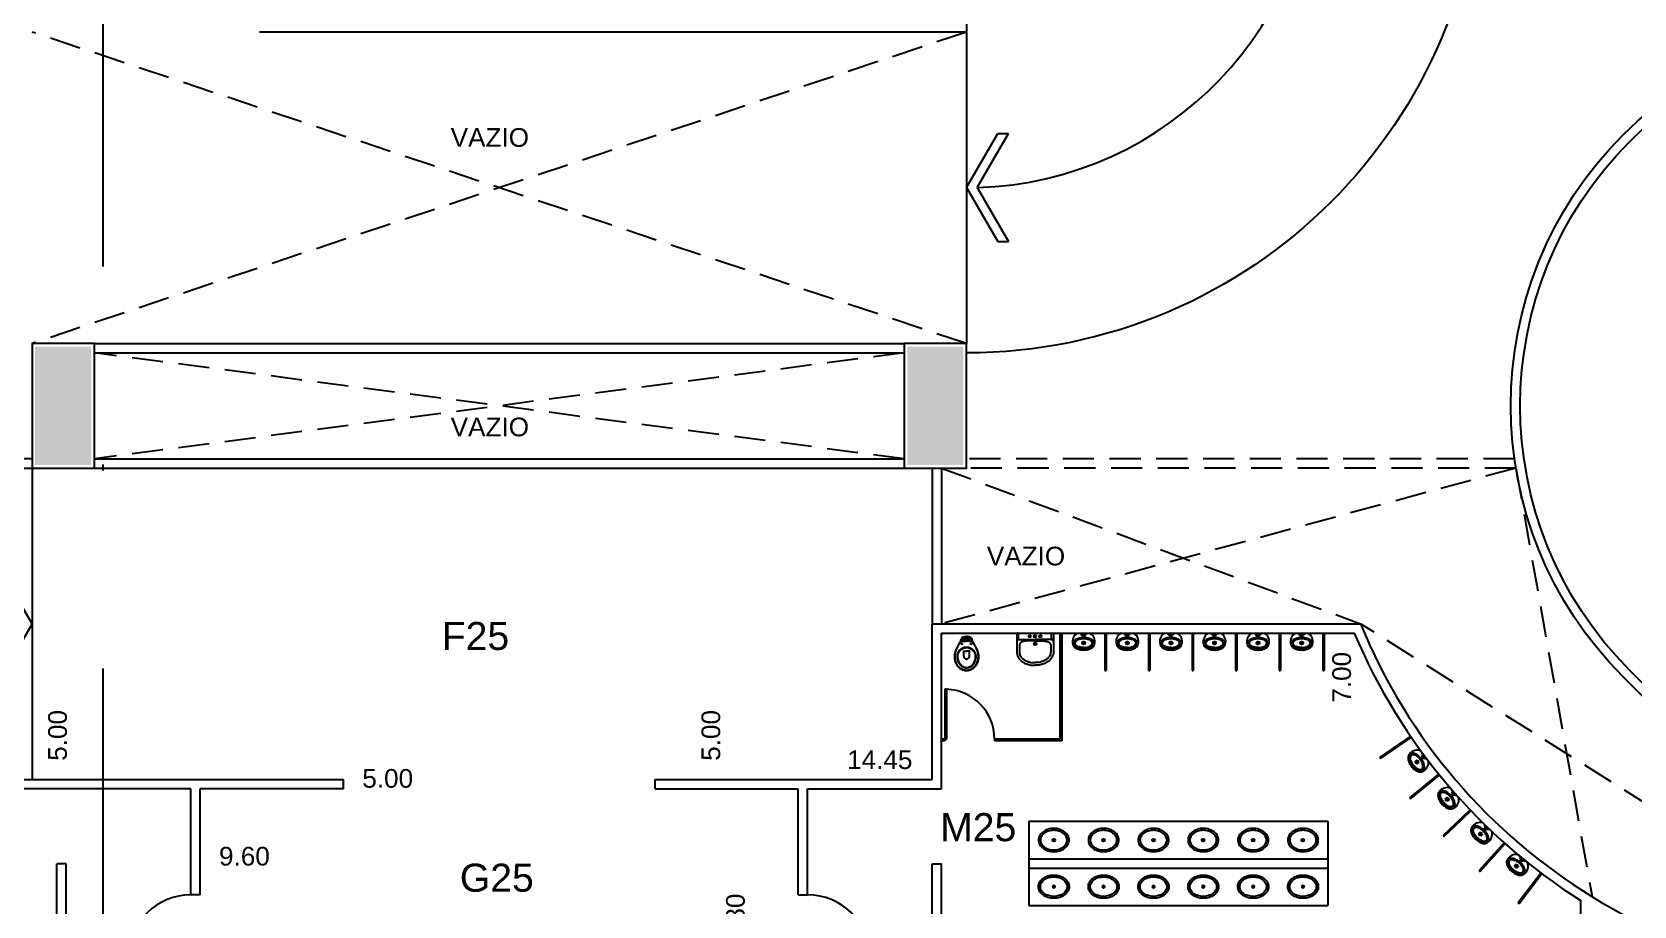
# Model space of a CAD drawing. Extents: x 964 to 1225, y -27 to 210.
# Drawn here: x 1082.53 to 1108.24, y 180.6 to 194.62 of the extents above; entities that cross this region are included whole.
import ezdxf

# ---------------------------------------------------------------- set-up
doc = ezdxf.new("R2010")
doc.units = 0
doc.header["$LTSCALE"] = 2
doc.header["$PDMODE"] = 3
doc.linetypes.add('DASHDOT2', pattern=[12.7, 6.35, -3.175, 0, -3.175])
doc.linetypes.add('HIDDEN', pattern=[0.375, 0.25, -0.125])
doc.layers.get('0').update_dxf_attribs({"linetype": 'CONTINUOUS'})
doc.layers.get('DEFPOINTS').update_dxf_attribs({"linetype": 'CONTINUOUS'})
for name, color, linetype in [('DIVISÓRIAS-ARY', 2, 'CONTINUOUS'), ('ESQUADRIA-ARY', 2, 'CONTINUOUS'), ('HACHURAS-ARY', 9, 'CONTINUOUS'), ('INDIC-CORTE-TBS', 4, 'DASHDOT2'), ('L_DECA', 7, 'CONTINUOUS'), ('MOBILIÁRIO-ARY', 7, 'CONTINUOUS'), ('PAREDE-ALTA-ARY', 1, 'CONTINUOUS'), ('PAREDE-BAIXA-ARY', 2, 'CONTINUOUS'), ('PEÇAS-SANIT-ARY', 7, 'CONTINUOUS'), ('PILARES-PRINC-ARY', 5, 'CONTINUOUS'), ('RAMPA-ARY', 2, 'CONTINUOUS'), ('RAMPA-INT-ARY', 7, 'CONTINUOUS'), ('RAMPA-PROJ-ARY', 7, 'HIDDEN'), ('TEXTO-PB-COR-ARY', 12, 'CONTINUOUS'), ('TEXTO-PB-COTAS-ARY', 12, 'CONTINUOUS')]:
    doc.layers.add(name, color=color, linetype=linetype)
doc.styles.add('ARIAL', font='arial.ttf', dxfattribs={"height": 0.5})
doc.styles.add('SEM_ESCALA', font='arial.ttf')
doc.dimstyles.new('DIMTIC100-ARY', dxfattribs={"dimtxt": 0.3, "dimasz": 0.12, "dimexe": 0.1, "dimexo": 0.15, "dimgap": 0.1, "dimtad": 1, "dimjust": 1, "dimtoh": 1, "dimrnd": 0.01, "dimzin": 0, "dimdsep": 46, "dimtxsty": 'SEM_ESCALA', "dimblk1": 'NONE', "dimblk2": 'NONE', "dimsah": 1, "dimcen": -0.1, "dimdle": 0.06, "dimse1": 1, "dimse2": 1, "dimsd1": 1, "dimsd2": 1, "dimclrd": 1, "dimclre": 1, "dimclrt": 2, "dimadec": 0, "dimazin": 0, "dimtfac": 1, "dimtix": 1, "dimtmove": 2, "dimatfit": 3, "dimldrblk": 'NONE', "dimfxl": 1, "dimtolj": 1, "dimtzin": 0, "dimarcsym": 0})

# ---------------------------------------------------------------- blocks, each defined once
blk = doc.blocks.new('CUB01')
at = {"layer": 'L_DECA'}
blk.add_lwpolyline([(-24.5, -18.7, 0.124977), (-22.8, -25.6, 0.105809), (-17.3, -31.9, 0.086634), (-9.6, -35.9, 0.076682), (0, -37.4, 0.076682), (9.6, -35.9, 0.086634), (17.3, -31.9, 0.105809), (22.8, -25.6, 0.124977), (24.5, -18.7, 0.124977), (22.8, -11.8, 0.105809), (17.3, -5.5, 0.086634), (9.6, -1.5, 0.076682), (0, 0, 0.076682), (-9.6, -1.5, 0.086634), (-17.3, -5.5, 0.105809), (-22.8, -11.8, 0.124977)], format="xyb", close=True, dxfattribs=at)
at = {"layer": 'L_DECA', "color": 1}
blk.add_lwpolyline([(0.1, -2.9, 0.074123), (-8.3, -4.1, 0.084852), (-15, -7.5, 0.106323), (-19.8, -12.9, 0.128843), (-21.3, -18.6, 0.128843), (-19.8, -24.4, 0.106323), (-15, -29.8, 0.084852), (-8.3, -33.1, 0.074123), (0.1, -34.4, 0.074123), (8.6, -33.1, 0.084852), (15.3, -29.8, 0.106323), (20, -24.4, 0.128843), (21.5, -18.6, 0.128843), (20, -12.9, 0.106323), (15.3, -7.5, 0.084852), (8.6, -4.1, 0.074123)], format="xyb", close=True, dxfattribs=at)
for radius in [2.25, 1.06]:
    blk.add_circle((0.1, -18.7), radius, dxfattribs=at)
blk = doc.blocks.new('RAV10')
at = {"layer": 'L_DECA'}
blk.add_lwpolyline([(4.6, -12.9), (8.2, -12.9), (8.2, -12.9), (8.7, -13), (9.2, -13.2), (9.6, -13.5), (9.9, -14), (10.1, -14.3), (10.1, -14.3), (10.1, -14.3), (10.1, -14.3), (10.1, -14.3), (10.1, -14.3), (12.2, -18), (12.2, -18), (12.5, -18.6), (12.8, -19.1), (13.1, -19.6), (13.3, -20.1), (13.3, -20.1), (13.6, -20.6), (13.9, -21.1), (14.2, -21.5), (14.5, -22.1), (14.7, -22.6), (15, -23.1), (15.3, -23.6), (15.5, -24.1), (15.5, -24.1), (15.9, -24.8), (16.3, -25.6), (16.6, -26.3), (16.9, -27), (17.2, -27.8), (17.5, -28.6), (17.8, -29.4), (18, -30.2), (18, -30.2), (18.3, -31.4), (18.6, -32.6), (18.8, -33.9), (19, -35.2), (19.1, -36.4), (19.1, -37.7), (19.1, -39), (19, -40.3), (19, -40.3), (18.8, -41.6), (18.6, -42.9), (18.2, -44.2), (17.9, -45.5), (17.4, -46.8), (16.9, -48), (16.4, -49.3), (15.8, -50.4), (15.8, -50.4), (15.2, -51.4), (14.6, -52.3), (13.9, -53.1), (13.3, -53.9), (12.5, -54.8), (11.7, -55.5), (10.9, -56.3), (10.1, -57), (10.1, -57), (9, -57.8), (7.9, -58.5), (6.6, -59.1), (5.4, -59.6), (4.1, -60), (2.8, -60.3), (1.4, -60.4), (0, -60.5), (0, -60.5), (-1.4, -60.4), (-2.7, -60.3), (-4, -60), (-5.3, -59.6), (-6.6, -59.1), (-7.8, -58.5), (-9, -57.8), (-10.1, -57), (-10.1, -57), (-10.9, -56.3), (-11.7, -55.5), (-12.5, -54.8), (-13.2, -53.9), (-13.9, -53.1), (-14.5, -52.3), (-15.1, -51.4), (-15.7, -50.4), (-15.7, -50.4), (-16.3, -49.3), (-16.9, -48), (-17.4, -46.8), (-17.8, -45.5), (-18.2, -44.2), (-18.5, -42.9), (-18.7, -41.6), (-19, -40.3), (-19, -40.3), (-19, -39), (-19, -37.7), (-19, -36.4), (-18.9, -35.2), (-18.7, -33.9), (-18.5, -32.6), (-18.2, -31.4), (-17.9, -30.2), (-17.9, -30.2), (-17.7, -29.4), (-17.4, -28.6), (-17.1, -27.8), (-16.9, -27), (-16.6, -26.3), (-16.2, -25.6), (-15.8, -24.8), (-15.5, -24.1), (-15.5, -24.1), (-15.2, -23.6), (-15, -23.1), (-14.7, -22.6), (-14.4, -22.1), (-14.2, -21.5), (-13.9, -21.1), (-13.6, -20.6), (-13.3, -20.1), (-13.3, -20.1), (-13.1, -19.6), (-12.8, -19.1), (-12.4, -18.6), (-12.1, -18), (-10.1, -14.3), (-10.1, -14.3), (-10.1, -14.3), (-10.1, -14.3), (-10.1, -14.3), (-10.1, -14.3), (-9.8, -14), (-9.8, -14), (-9.6, -13.5), (-9.1, -13.2), (-8.6, -13), (-8.1, -12.9), (-4.5, -12.9)], dxfattribs=at)
at = {"layer": 'L_DECA', "color": 1}
for points in [[(12.2, -18), (13.3, -20.1), (13.3, -20.1), (13.6, -20.6), (13.8, -21.1), (14.1, -21.5), (14.3, -22.1), (14.5, -22.6), (14.7, -23.1), (15, -23.6), (15.2, -24.1), (15.2, -24.1), (15.5, -24.8), (15.9, -25.6), (16.2, -26.3), (16.6, -27.1), (16.9, -27.8), (17.1, -28.5), (17.4, -29.4), (17.6, -30.2), (17.6, -30.2), (17.9, -31.4), (18.1, -32.6), (18.3, -33.9), (18.5, -35.2), (18.5, -36.4), (18.5, -37.7), (18.5, -39), (18.4, -40.3), (18.4, -40.3), (18.2, -41.6), (17.9, -42.9), (17.6, -44.2), (17.2, -45.5), (16.7, -46.8), (16.2, -48), (15.6, -49.3), (15, -50.4), (15, -50.4), (14.4, -51.2), (13.9, -52), (13.3, -52.8), (12.8, -53.5), (12.2, -54.2), (11.5, -54.9), (10.9, -55.5), (10.1, -56.2), (10.1, -56.2), (9, -57.1), (7.9, -57.8), (6.6, -58.4), (5.4, -58.9), (4.1, -59.3), (2.8, -59.6), (1.4, -59.8), (0, -59.8), (0, -59.8), (-1.4, -59.8), (-2.7, -59.6), (-4.1, -59.3), (-5.3, -58.9), (-6.6, -58.4), (-7.8, -57.8), (-9, -57.1), (-10.1, -56.2), (-10.1, -56.2), (-10.8, -55.5), (-11.5, -54.9), (-12.1, -54.2), (-12.7, -53.5), (-13.3, -52.8), (-13.9, -52), (-14.4, -51.2), (-14.9, -50.4), (-14.9, -50.4), (-15.5, -49.3), (-16.1, -48), (-16.6, -46.8), (-17.1, -45.5), (-17.5, -44.2), (-17.9, -42.9), (-18.1, -41.6), (-18.3, -40.3), (-18.3, -40.3), (-18.4, -39.1), (-18.5, -37.7), (-18.5, -36.4), (-18.4, -35.2), (-18.2, -33.9), (-18, -32.6), (-17.8, -31.4), (-17.5, -30.2), (-17.5, -30.2), (-17.3, -29.4), (-17, -28.6), (-16.8, -27.8), (-16.5, -27.1), (-16.2, -26.3), (-15.8, -25.6), (-15.5, -24.8), (-15.2, -24.1), (-15.2, -24.1), (-15, -23.6), (-14.7, -23.1), (-14.5, -22.6), (-14.2, -22.1), (-14, -21.5), (-13.7, -21.1), (-13.5, -20.6), (-13.2, -20.1), (-12.1, -18)], [(-12.9, -30.2), (-12.9, -30.2), (-12.4, -29.3), (-11.9, -28.4), (-11.2, -27.7), (-10.6, -26.9), (-9.9, -26.2), (-9.2, -25.6), (-8.4, -25), (-7.5, -24.4), (-6.7, -23.9), (-5.8, -23.5), (-4.9, -23.1), (-3.9, -22.8), (-3, -22.6), (-2, -22.4), (-1, -22.3), (0, -22.2), (0, -22.2), (1, -22.3), (2, -22.4), (3, -22.6), (4, -22.8), (5, -23.1), (5.8, -23.5), (6.8, -23.9), (7.6, -24.4), (8.5, -25), (9.3, -25.6), (10, -26.2), (10.6, -26.9), (11.3, -27.7), (12, -28.4), (12.5, -29.3), (13, -30.2), (13, -30.2), (13.6, -31.3), (14, -32.6), (14.3, -33.8), (14.6, -35.1), (14.7, -36.4), (14.7, -37.7), (14.7, -39), (14.4, -40.3), (14.4, -40.3), (14.2, -41.6), (13.8, -42.9), (13.4, -44.2), (12.9, -45.5), (12.4, -46.8), (11.7, -48), (11.1, -49.3), (10.4, -50.4), (10.4, -50.4), (9.4, -51.7), (8.4, -52.8), (7.2, -53.8), (5.9, -54.6), (4.5, -55.2), (3.1, -55.8), (1.5, -56.1), (0, -56.2), (0, -56.2), (-1.5, -56.1), (-3.1, -55.8), (-4.4, -55.2), (-5.8, -54.6), (-7.1, -53.8), (-8.3, -52.8), (-9.3, -51.7), (-10.3, -50.4), (-10.3, -50.4), (-11, -49.3), (-11.7, -48), (-12.3, -46.8), (-12.8, -45.5), (-13.3, -44.2), (-13.7, -42.9), (-14.1, -41.6), (-14.4, -40.3), (-14.4, -40.3), (-14.6, -39), (-14.7, -37.7), (-14.6, -36.4), (-14.5, -35.1), (-14.2, -33.8), (-13.9, -32.6), (-13.5, -31.3), (-12.9, -30.2)], [(-12, -30.2), (-12, -30.2), (-11.5, -29.4), (-11, -28.6), (-10.4, -27.9), (-9.8, -27.2), (-9.1, -26.7), (-8.5, -26.1), (-7.7, -25.5), (-6.9, -25), (-6.1, -24.6), (-5.3, -24.2), (-4.5, -23.9), (-3.6, -23.6), (-2.8, -23.4), (-1.8, -23.2), (-0.9, -23.2), (0, -23.1), (0, -23.1), (0.9, -23.2), (1.9, -23.2), (2.8, -23.4), (3.6, -23.6), (4.5, -23.9), (5.4, -24.2), (6.2, -24.6), (7, -25), (7.7, -25.5), (8.5, -26.1), (9.2, -26.7), (9.8, -27.2), (10.4, -27.9), (11, -28.6), (11.5, -29.4), (12, -30.2), (12, -30.2), (12.7, -31.3), (13.2, -32.6), (13.6, -33.8), (13.9, -35), (14.1, -36.4), (14.1, -37.7), (14.1, -39), (13.9, -40.3), (13.9, -40.3), (13.6, -41.7), (13.2, -43), (12.8, -44.3), (12.3, -45.5), (11.7, -46.9), (11.1, -48.1), (10.4, -49.3), (9.6, -50.4), (9.6, -50.4), (8.8, -51.6), (7.8, -52.6), (6.7, -53.5), (5.5, -54.2), (4.2, -54.8), (2.8, -55.3), (1.5, -55.5), (0, -55.7), (0, -55.7), (-1.5, -55.5), (-2.8, -55.3), (-4.2, -54.8), (-5.4, -54.2), (-6.6, -53.5), (-7.7, -52.6), (-8.7, -51.6), (-9.6, -50.4), (-9.6, -50.4), (-10.3, -49.3), (-11, -48.1), (-11.7, -46.9), (-12.2, -45.5), (-12.7, -44.3), (-13.1, -43), (-13.5, -41.7), (-13.8, -40.3), (-13.8, -40.3), (-14, -39), (-14.1, -37.7), (-14, -36.4), (-13.9, -35), (-13.6, -33.8), (-13.2, -32.6), (-12.7, -31.3), (-12, -30.2)], [(-7.7, -9.4), (-8.1, -10.1), (-8.5, -10.8), (-8.6, -11.4), (-8.8, -12.2), (-8.8, -13.1)], [(-5.1, -12.9), (-5.1, -9.7), (-5.1, -7.8), (-5.1, -7.8), (-5.2, -7.6), (-5.3, -7.5), (-5.5, -7.4), (-5.9, -7.6), (-5.9, -7.6), (-6.4, -8), (-7.1, -8.6), (-7.7, -9.4)], [(5.1, -9.3), (5, -8.9), (4.6, -8.3), (3.9, -7.8), (3.1, -7.7), (0, -7.7), (-3.1, -7.7), (-3.1, -7.7), (-3.9, -7.8), (-4.5, -8.3), (-5, -8.9), (-5.1, -9.7)], [(4.6, -12.9), (4.6, -12.9), (4.2, -12.9), (3.9, -12.6), (3.6, -12.4), (3.6, -12), (3.6, -10.7), (3.6, -10.7), (3.6, -10.5), (3.6, -10.4), (3.7, -10.2), (3.9, -10.1), (3.9, -10.1), (3.9, -9.9), (3.9, -9.7), (3.8, -9.5), (3.6, -9.4), (0, -9.4), (-3.5, -9.4), (-3.5, -9.4), (-3.7, -9.5), (-3.9, -9.7), (-3.9, -9.9), (-3.8, -10.1), (-3.8, -10.1), (-3.6, -10.2), (-3.6, -10.4), (-3.5, -10.5), (-3.5, -10.7), (-3.5, -12), (-3.5, -12), (-3.6, -12.4), (-3.8, -12.6), (-4.1, -12.9), (-4.5, -12.9)], [(3.7, -10.3), (0, -10.3), (-3.6, -10.3)], [(5.1, -12.9), (5.1, -9.7), (5.1, -7.8), (5.1, -7.8), (5.2, -7.6), (5.3, -7.5), (5.5, -7.4), (5.9, -7.6), (5.9, -7.6), (6.4, -8), (7.1, -8.6), (7.7, -9.4)], [(7.7, -9.4), (8.1, -10.1), (8.5, -10.8), (8.6, -11.4), (8.8, -12.2), (8.8, -13.1)], [(-4.5, -37), (-4.5, -29), (0, -29)], [(4.6, -37), (4.6, -29), (0, -29)]]:
    blk.add_lwpolyline(points, dxfattribs=at)
at = {"layer": 'L_DECA', "color": 7}
for points in [[(10.1, -14.3), (10.1, -14.3), (10.1, -14.3), (10.1, -14.3), (10.1, -14.3), (10.1, -14.3), (9.6, -11.3), (9.6, -11.3), (9.3, -10.2), (8.9, -9.3), (8.3, -8.5), (7.7, -7.7), (6.9, -7), (6.1, -6.5), (5.1, -6.2), (4.1, -5.9), (4.1, -5.9), (3.6, -5.8), (3.1, -5.7), (2.6, -5.6), (2, -5.6), (1.5, -5.6), (1, -5.5), (0.5, -5.5), (0, -5.5), (0, -5.5), (-0.5, -5.5), (-1, -5.5), (-1.5, -5.6), (-2, -5.6), (-2.5, -5.6), (-3, -5.7), (-3.5, -5.8), (-4, -5.9), (-4, -5.9), (-5, -6.2), (-6, -6.5), (-6.9, -7), (-7.6, -7.7), (-8.2, -8.5), (-8.8, -9.3), (-9.3, -10.2), (-9.6, -11.3), (-10, -14.3), (-10, -14.3), (-10, -14.3), (-10, -14.3), (-10, -14.3), (-10.1, -14.3)], [(-4.5, -12.9), (0, -12.9)], [(4.6, -12.9), (0, -12.9)]]:
    blk.add_lwpolyline(points, dxfattribs=at)
at = {"layer": 'L_DECA', "color": 1}
for centre in [(-7.6, -17), (7.6, -17)]:
    blk.add_circle(centre, 0.672, dxfattribs=at)
blk.add_arc((0, -37), 4.56, 180, 0, dxfattribs=at)
blk = doc.blocks.new('DUO04')
at = {"layer": 'L_DECA'}
blk.add_line((-27.8, 0), (27.8, 0), dxfattribs=at)
at = {"layer": 'L_DECA', "color": 1}
for p, q in [((-26.5, -9.9), (-26.5, 0)), ((26.5, -9.9), (26.5, 0)), ((-26.5, -9.9), (0, -9.9)), ((26.5, -9.9), (0, -9.9))]:
    blk.add_line(p, q, dxfattribs=at)
at = {"layer": 'L_DECA', "color": 7}
for points in [[(-27.8, 0), (-27.8, 0), (-28.5, -0.1), (-29.1, -0.3), (-29.4, -0.8), (-29.5, -1.4), (-29.5, -23.9)], [(27.8, 0), (27.8, 0), (28.5, -0.1), (29.1, -0.3), (29.4, -0.8), (29.5, -1.4), (29.5, -23.9)], [(-29.5, -23.9), (-29.5, -29.7), (-29.5, -29.7), (-29.4, -32.1), (-28.9, -34.4), (-28.2, -36.5), (-27.2, -38.6), (-26.1, -40.5), (-24.7, -42.2), (-23.1, -43.8), (-21.3, -45.2), (-21.3, -45.2), (-20.2, -45.9), (-19.1, -46.6), (-18, -47.2), (-16.9, -47.9), (-15.7, -48.4), (-14.5, -49), (-13.3, -49.4), (-12.1, -49.9), (-10.8, -50.3), (-9.5, -50.5), (-8.2, -50.9), (-6.7, -51.1), (-4.8, -51.4), (-2.9, -51.5), (-1.4, -51.5), (0, -51.5)], [(29.5, -23.9), (29.5, -29.7), (29.5, -29.7), (29.4, -32.1), (28.9, -34.4), (28.2, -36.5), (27.2, -38.6), (26.1, -40.5), (24.7, -42.2), (23.1, -43.8), (21.3, -45.2), (21.3, -45.2), (20.2, -45.9), (19.1, -46.6), (18, -47.2), (16.9, -47.9), (15.7, -48.4), (14.5, -49), (13.3, -49.4), (12.1, -49.9), (10.8, -50.3), (9.5, -50.5), (8.2, -50.9), (6.7, -51.1), (4.8, -51.4), (2.9, -51.5), (1.4, -51.5), (0, -51.5)]]:
    blk.add_lwpolyline(points, dxfattribs=at)
at = {"layer": 'L_DECA', "color": 1}
for points in [[(-26.5, -9.9), (-26.9, -10), (-27.5, -10.1), (-28, -10.6), (-28.4, -11.2), (-28.7, -11.9), (-29, -12.7), (-29.2, -13.7), (-29.4, -15), (-29.5, -16.8)], [(0, -12.4), (0, -12.4), (-0.8, -12.4), (-1.4, -12.4), (-1.1, -12.4), (-1.8, -12.4), (-2.5, -12.4), (-3.3, -12.4), (-3.9, -12.4), (-4.7, -12.4), (-7.9, -12.4), (-8.6, -12.4), (-9.3, -12.4), (-10, -12.4), (-10.7, -12.4), (-11.4, -12.4), (-12, -12.4), (-12.7, -12.4), (-12.7, -12.4), (-13.7, -12.4), (-14.7, -12.5), (-15.8, -12.6), (-16.8, -12.8), (-17.8, -13), (-18.8, -13.2), (-19.8, -13.5), (-20.8, -13.7), (-20.8, -13.7), (-21.7, -14.1), (-22.6, -14.7), (-23.3, -15.4), (-23.9, -16.1), (-24.5, -17), (-24.8, -18), (-25.1, -19), (-25.2, -20), (-25.2, -20), (-25.2, -21.8), (-25.2, -23.1), (-25.2, -23.9)], [(-25.2, -23.9), (-25.2, -27.3), (-25.2, -29.6), (-25.2, -29.6), (-25, -31.4), (-24.8, -33.1), (-24.2, -34.8), (-23.5, -36.3), (-22.6, -37.8), (-21.6, -39.1), (-20.4, -40.4), (-19.1, -41.4), (-19.1, -41.4), (-18.1, -42.1), (-17.1, -42.7), (-16.2, -43.3), (-15.2, -43.9), (-14.1, -44.4), (-13, -44.8), (-11.9, -45.3), (-10.8, -45.7), (-9.7, -46.1), (-8.6, -46.4), (-6.7, -46.8), (-5.2, -47), (-3.3, -47.2), (-2.1, -47.2), (-1, -47.2), (0, -47.2)], [(0, -12.4), (0, -12.4), (0.8, -12.4), (1.4, -12.4), (1.1, -12.4), (1.8, -12.4), (2.5, -12.4), (3.3, -12.4), (3.9, -12.4), (4.7, -12.4), (7.9, -12.4), (8.6, -12.4), (9.3, -12.4), (10, -12.4), (10.7, -12.4), (11.4, -12.4), (12, -12.4), (12.7, -12.4), (12.7, -12.4), (13.7, -12.4), (14.7, -12.5), (15.8, -12.6), (16.8, -12.8), (17.8, -13), (18.8, -13.2), (19.8, -13.5), (20.8, -13.7), (20.8, -13.7), (21.7, -14.1), (22.6, -14.7), (23.3, -15.4), (23.9, -16.1), (24.5, -17), (24.8, -18), (25.1, -19), (25.2, -20), (25.2, -20), (25.2, -21.8), (25.2, -23.1), (25.2, -23.9)], [(25.2, -23.9), (25.2, -27.3), (25.2, -29.6), (25.2, -29.6), (25, -31.4), (24.8, -33.1), (24.2, -34.8), (23.5, -36.3), (22.6, -37.8), (21.6, -39.1), (20.4, -40.4), (19.1, -41.4), (19.1, -41.4), (18.1, -42.1), (17.1, -42.7), (16.2, -43.3), (15.2, -43.9), (14.1, -44.4), (13, -44.8), (11.9, -45.3), (10.8, -45.7), (9.7, -46.1), (8.6, -46.4), (6.7, -46.8), (5.2, -47), (3.3, -47.2), (2.1, -47.2), (1, -47.2), (0, -47.2)], [(26.5, -9.9), (26.9, -10), (27.5, -10.1), (28, -10.6), (28.4, -11.2), (28.7, -11.9), (29, -12.7), (29.2, -13.7), (29.4, -15), (29.5, -16.8)]]:
    blk.add_lwpolyline(points, dxfattribs=at)
for centre, radius in [((-8.5, -4.9), 1.75), ((0, -17), 2.25), ((0, -4.9), 1.75), ((0, -17), 0.981), ((8.5, -4.9), 1.75)]:
    blk.add_circle(centre, radius, dxfattribs=at)
blk = doc.blocks.new('MIC01')
at = {"layer": 'L_DECA'}
blk.add_line((-10, 0), (10, 0), dxfattribs=at)
at = {"layer": 'L_DECA', "color": 1}
for p, q in [((-5.3, 0), (-4.5, -2.2)), ((5.3, 0), (4.5, -2.2)), ((-4.5, -2.2), (0, -2.2)), ((4.5, -2.2), (0, -2.2))]:
    blk.add_line(p, q, dxfattribs=at)
for points in [[(0, -7.1, 0.058109), (-7, -8, 0.07175), (-12.3, -10.1, 0.106494), (-16.3, -13.6, 0.158235), (-17.4, -17.1, 0.158235)], [(0, -23.1, -0.04416), (-5.4, -22.6, -0.058504), (-9.4, -21.4, -0.100522), (-12.6, -19.1, -0.041446), (-13.7, -17.2, -0.101301), (-14.1, -15.3, -0.003595), (-14.1, -15.1)], [(17.4, -17.1, 0.158235), (16.3, -13.6, 0.106494), (12.3, -10.1, 0.07175), (7, -8, 0.058109), (0, -7.1, 0.058109)], [(0, -23.1, 0.04416), (5.4, -22.6, 0.058504), (9.4, -21.4, 0.100522), (12.6, -19.1, 0.041446), (13.7, -17.2, 0.101301), (14.1, -15.3, 0.003595), (14.1, -15.1)]]:
    blk.add_lwpolyline(points, format="xyb", dxfattribs=at)
at = {"layer": 'L_DECA'}
blk.add_lwpolyline([(-17.4, -17.1, 0.158235), (-16.3, -20.6, 0.106494), (-12.3, -24.1, 0.07175), (-7, -26.2, 0.058109), (0, -27, 0.058109), (7, -26.2, 0.07175), (12.3, -24.1, 0.106494), (16.3, -20.6, 0.158235), (17.4, -17.1, 0.158235)], format="xyb", dxfattribs=at)
at = {"layer": 'L_DECA', "color": 1}
blk.add_lwpolyline([(0, -9, 0.056411), (-5.8, -9.7, 0.070161), (-10.3, -11.4, 0.106104), (-13.6, -14.3, 0.161988), (-14.5, -17.1, 0.161988), (-13.6, -19.9, 0.106104), (-10.3, -22.8, 0.070161), (-5.8, -24.5, 0.056411), (0, -25.1, 0.056411), (5.8, -24.5, 0.070161), (10.3, -22.8, 0.106104), (13.6, -19.9, 0.161988), (14.5, -17.1, 0.161988), (13.6, -14.3, 0.106104), (10.3, -11.4, 0.070161), (5.8, -9.7, 0.056411)], format="xyb", close=True, dxfattribs=at)
for centre, radius in [((-2, -14.6), 0.51), ((-2, -16.7), 0.51), ((0, -4.7), 1.76), ((0, -4.7), 0.844), ((0, -13.6), 0.51), ((0, -15.7), 0.51), ((0, -17.8), 0.51), ((2, -14.6), 0.51), ((2, -16.7), 0.51)]:
    blk.add_circle(centre, radius, dxfattribs=at)
at = {"layer": 'L_DECA'}
for centre, start, end in [((-2.6, -13.5), 118.7979, 195.9069), ((2.6, -13.5), 344.0931, 61.2021)]:
    blk.add_arc(centre, 15.4, start, end, dxfattribs=at)
blk = doc.blocks.new('*D69')
at = {"layer": 'DEFPOINTS', "color": 0, "linetype": 'ByBlock', "ltscale": 0.5}
for p in [(1082.527, 187.624), (1083.191, 187.624), (1082.527, 182.624)]:
    blk.add_point(p, dxfattribs=at)
at = {"color": 2, "linetype": 'ByBlock', "ltscale": 0.5, "insert": (1082.938, 183.333), "char_height": 0.3, "attachment_point": 5, "rotation": 90, "style": 'SEM_ESCALA'}
blk.add_mtext('\\A1;5.00', dxfattribs=at)
blk = doc.blocks.new('_NONE')
at = {"color": 0, "linetype": 'ByBlock', "ltscale": 0.5}
blk.add_circle((0, 0), 0.25, dxfattribs=at)
blk = doc.blocks.new('*D70')
at = {"layer": 'DEFPOINTS', "color": 0, "linetype": 'ByBlock', "ltscale": 0.5}
for p in [(1082.527, 182.688), (1082.527, 182.624), (1096.977, 182.624)]:
    blk.add_point(p, dxfattribs=at)
at = {"color": 2, "linetype": 'ByBlock', "ltscale": 0.5, "insert": (1096.134, 182.941), "char_height": 0.3, "attachment_point": 5, "style": 'SEM_ESCALA'}
blk.add_mtext('\\A1;14.45', dxfattribs=at)
blk = doc.blocks.new('*D71')
at = {"layer": 'DEFPOINTS', "color": 0, "linetype": 'ByBlock', "ltscale": 0.5}
for p in [(1092.527, 187.624), (1093.678, 187.624), (1092.527, 182.624)]:
    blk.add_point(p, dxfattribs=at)
at = {"color": 2, "linetype": 'ByBlock', "ltscale": 0.5, "insert": (1093.425, 183.333), "char_height": 0.3, "attachment_point": 5, "rotation": 90, "style": 'SEM_ESCALA'}
blk.add_mtext('\\A1;5.00', dxfattribs=at)
blk = doc.blocks.new('*D72')
at = {"layer": 'DEFPOINTS', "color": 0, "linetype": 'ByBlock', "ltscale": 0.5}
for p in [(1087.527, 182.474), (1092.527, 182.474), (1092.527, 182.387)]:
    blk.add_point(p, dxfattribs=at)
at = {"color": 2, "linetype": 'ByBlock', "ltscale": 0.5, "insert": (1088.236, 182.641), "char_height": 0.3, "attachment_point": 5, "style": 'SEM_ESCALA'}
blk.add_mtext('\\A1;5.00', dxfattribs=at)
blk = doc.blocks.new('*D73')
at = {"layer": 'DEFPOINTS', "color": 0, "linetype": 'ByBlock', "ltscale": 0.5}
for p in [(1094.827, 181.139), (1085.227, 180.774), (1094.827, 180.774)]:
    blk.add_point(p, dxfattribs=at)
at = {"color": 2, "linetype": 'ByBlock', "ltscale": 0.5, "insert": (1085.936, 181.392), "char_height": 0.3, "attachment_point": 5, "style": 'SEM_ESCALA'}
blk.add_mtext('\\A1;9.60', dxfattribs=at)
blk = doc.blocks.new('*D75')
at = {"layer": 'DEFPOINTS', "color": 0, "linetype": 'ByBlock', "ltscale": 0.5}
for p in [(1094.072, 182.474), (1094.202, 182.474), (1094.202, 179.674)]:
    blk.add_point(p, dxfattribs=at)
at = {"color": 2, "linetype": 'ByBlock', "ltscale": 0.5, "insert": (1093.819, 180.386), "char_height": 0.3, "attachment_point": 5, "rotation": 90, "style": 'SEM_ESCALA'}
blk.add_mtext('\\A1;2.80', dxfattribs=at)
blk = doc.blocks.new('*D82')
at = {"layer": 'DEFPOINTS', "color": 0, "linetype": 'ByBlock', "ltscale": 0.5}
for p in [(1072.664, 180.679), (1082.927, 180.679), (1082.927, 179.674)]:
    blk.add_point(p, dxfattribs=at)
at = {"color": 2, "linetype": 'ByBlock', "ltscale": 0.5, "insert": (1073.505, 179.927), "char_height": 0.3, "attachment_point": 5, "style": 'SEM_ESCALA'}
blk.add_mtext('\\A1;10.26', dxfattribs=at)
blk = doc.blocks.new('*D83')
at = {"layer": 'DEFPOINTS', "color": 0, "linetype": 'ByBlock', "ltscale": 0.5}
for p in [(1082.051, 182.474), (1082.927, 182.474), (1082.927, 177.974)]:
    blk.add_point(p, dxfattribs=at)
at = {"color": 2, "linetype": 'ByBlock', "ltscale": 0.5, "insert": (1081.798, 178.689), "char_height": 0.3, "attachment_point": 5, "rotation": 90, "style": 'SEM_ESCALA'}
blk.add_mtext('\\A1;4.50', dxfattribs=at)
blk = doc.blocks.new('*D85')
at = {"layer": 'DEFPOINTS', "color": 0, "linetype": 'ByBlock', "ltscale": 0.5}
for p in [(1103.752, 184.974), (1103.803, 177.974), (1104.307, 177.974)]:
    blk.add_point(p, dxfattribs=at)
at = {"color": 2, "linetype": 'ByBlock', "ltscale": 0.5, "insert": (1103.55, 184.266), "char_height": 0.3, "attachment_point": 5, "rotation": 90, "style": 'SEM_ESCALA'}
blk.add_mtext('\\A1;7.00', dxfattribs=at)

msp = doc.modelspace()

# ---------------------------------------------------------------- hatches: boundary and pattern name
at = {"layer": 'HACHURAS-ARY', "ltscale": 0.5}
for points in [[(1083.477, 189.574), (1082.577, 189.574), (1082.577, 187.674), (1083.477, 187.674)], [(1097.477, 189.574), (1096.577, 189.574), (1096.577, 187.674), (1097.477, 187.674)]]:
    msp.add_hatch(color=256, dxfattribs=at).paths.add_polyline_path(points)

# ---------------------------------------------------------------- linework, layer by layer
at = {"layer": 'DIVISÓRIAS-ARY'}
for p, q in [((1099.027, 184.974), (1099.027, 183.274)), ((1099.057, 184.974), (1099.057, 183.244)), ((1099.747, 184.974), (1099.747, 184.374)), ((1099.767, 184.974), (1099.767, 184.374)), ((1100.447, 184.974), (1100.447, 184.374)), ((1100.467, 184.974), (1100.467, 184.374)), ((1101.147, 184.974), (1101.147, 184.374)), ((1101.167, 184.974), (1101.167, 184.374)), ((1101.847, 184.974), (1101.847, 184.374)), ((1101.867, 184.974), (1101.867, 184.374)), ((1102.547, 184.974), (1102.547, 184.374)), ((1102.567, 184.974), (1102.567, 184.374)), ((1103.247, 184.974), (1103.247, 184.374)), ((1103.267, 184.974), (1103.267, 184.374)), ((1099.747, 184.374), (1099.767, 184.374)), ((1100.447, 184.374), (1100.467, 184.374)), ((1101.147, 184.374), (1101.167, 184.374)), ((1101.847, 184.374), (1101.867, 184.374)), ((1102.547, 184.374), (1102.567, 184.374)), ((1103.247, 184.374), (1103.267, 184.374)), ((1097.177, 184.074), (1097.177, 183.244)), ((1097.207, 184.074), (1097.177, 184.074)), ((1097.207, 184.074), (1097.207, 183.274)), ((1097.177, 183.274), (1097.127, 183.274)), ((1097.177, 183.244), (1097.127, 183.244)), ((1097.177, 183.274), (1097.207, 183.274)), ((1099.027, 183.274), (1097.977, 183.274)), ((1097.977, 183.274), (1097.977, 183.244)), ((1099.057, 183.244), (1097.977, 183.244)), ((1104.16, 182.979), (1104.655, 183.318)), ((1104.171, 182.962), (1104.666, 183.301)), ((1104.643, 182.331), (1105.109, 182.709)), ((1104.655, 182.315), (1105.121, 182.693)), ((1105.176, 181.724), (1105.61, 182.138)), ((1105.19, 181.709), (1105.624, 182.124)), ((1105.757, 181.162), (1106.156, 181.61)), ((1105.772, 181.149), (1106.171, 181.597)), ((1106.381, 180.649), (1106.743, 181.128)), ((1106.397, 180.637), (1106.759, 181.116))]:
    msp.add_line(p, q, dxfattribs=at)
for start, end in [(214.3703, 214.4849), (219.0019, 219.1165), (223.6334, 223.748), (228.265, 228.3796), (232.8966, 233.0112)]:
    msp.add_arc((1112.414, 188.624), 10, start, end, dxfattribs=at)
at = {"layer": 'ESQUADRIA-ARY', "color": 7, "ltscale": 0.5}
msp.add_arc((1097.177, 183.274), 0.8, 0, 87.8509, dxfattribs=at)
at = {"layer": 'INDIC-CORTE-TBS', "ltscale": 0.5}
msp.add_line((1083.671, 62.858), (1083.671, 206.296), dxfattribs=at)
at = {"layer": 'MOBILIÁRIO-ARY'}
for p, q in [((1098.527, 181.954), (1103.327, 181.954)), ((1098.527, 181.954), (1098.527, 181.354)), ((1103.327, 181.954), (1103.327, 181.354)), ((1098.527, 181.204), (1098.527, 180.604)), ((1103.327, 181.204), (1103.327, 180.604)), ((1098.527, 180.604), (1103.327, 180.604))]:
    msp.add_line(p, q, dxfattribs=at)
at = {"layer": 'PAREDE-ALTA-ARY'}
for p, q in [((1097.527, 200.874), (1097.527, 194.624)), ((1097.527, 194.624), (1093.877, 194.624)), ((1096.977, 182.624), (1096.977, 185.124)), ((1096.977, 185.124), (1103.852, 185.124)), ((1097.127, 182.474), (1097.127, 184.974)), ((1097.127, 184.974), (1103.752, 184.974)), ((1074.68, 182.624), (1087.527, 182.624)), ((1087.527, 182.474), (1087.527, 182.624)), ((1092.527, 182.624), (1096.977, 182.624)), ((1092.527, 182.474), (1092.527, 182.624)), ((1085.077, 182.474), (1074.749, 182.474)), ((1085.077, 180.774), (1085.077, 182.474)), ((1087.527, 182.474), (1085.227, 182.474)), ((1085.227, 180.774), (1085.227, 182.474)), ((1092.527, 182.474), (1094.827, 182.474)), ((1094.827, 180.774), (1094.827, 182.474)), ((1094.977, 182.474), (1097.127, 182.474)), ((1094.977, 180.774), (1094.977, 182.474)), ((1082.927, 177.974), (1082.927, 181.274)), ((1083.077, 181.274), (1082.927, 181.274)), ((1083.077, 179.674), (1083.077, 181.274)), ((1096.977, 179.674), (1096.977, 181.274)), ((1096.977, 181.274), (1097.127, 181.274)), ((1097.127, 177.974), (1097.127, 181.274)), ((1085.227, 180.774), (1085.077, 180.774)), ((1094.827, 180.774), (1094.977, 180.774)), ((1107.39, 177.974), (1107.39, 180.679))]:
    msp.add_line(p, q, dxfattribs=at)
for radius, start, end in [(9.4, 202.8486, 237.6941), (9.25, 202.2333, 274.5602)]:
    msp.add_arc((1112.414, 188.624), radius, start, end, dxfattribs=at)
at = {"layer": 'PAREDE-BAIXA-ARY'}
for p, q in [((1093.877, 194.624), (1086.177, 194.624)), ((1083.527, 189.624), (1096.527, 189.624)), ((1083.527, 189.474), (1096.527, 189.474)), ((1082.527, 187.774), (1068.167, 187.774)), ((1083.527, 187.774), (1096.527, 187.774)), ((1068.054, 187.624), (1082.527, 187.624)), ((1083.527, 187.624), (1096.527, 187.624)), ((1096.977, 187.624), (1096.977, 185.124)), ((1097.127, 187.624), (1097.127, 185.124)), ((1098.527, 181.354), (1103.327, 181.354)), ((1098.527, 181.354), (1098.527, 181.204)), ((1103.327, 181.354), (1103.327, 181.204)), ((1098.527, 181.204), (1103.327, 181.204))]:
    msp.add_line(p, q, dxfattribs=at)
at = {"layer": 'PEÇAS-SANIT-ARY', "ltscale": 0.5}
for centre, start, end in [((1085.077, 179.774), 90, 178.2809), ((1094.977, 179.774), 1.7191, 90)]:
    msp.add_arc(centre, 1, start, end, dxfattribs=at)
at = {"layer": 'PILARES-PRINC-ARY'}
for points in [[(1083.527, 189.624), (1082.527, 189.624), (1082.527, 187.624), (1083.527, 187.624)], [(1097.527, 189.624), (1096.527, 189.624), (1096.527, 187.624), (1097.527, 187.624)]]:
    msp.add_lwpolyline(points, close=True, dxfattribs=at)
at = {"layer": 'RAMPA-ARY'}
msp.add_line((1082.527, 187.624), (1082.527, 182.624), dxfattribs=at)
for points in [[(1112.951, 179.39), (1108.065, 184.275, -1), (1116.763, 192.973), (1127.289, 182.446)], [(1113.149, 179.403), (1108.171, 184.382, -1), (1116.657, 192.867), (1127.183, 182.34)]]:
    msp.add_lwpolyline(points, format="xyb", dxfattribs=at)
at = {"layer": 'RAMPA-INT-ARY'}
for p, q in [((1097.527, 192.127), (1098.027, 192.993)), ((1097.7, 192.127), (1098.2, 192.993)), ((1098.027, 192.993), (1098.2, 192.993)), ((1097.527, 192.127), (1098.027, 191.261)), ((1097.7, 192.127), (1098.2, 191.261)), ((1098.027, 191.261), (1098.2, 191.261)), ((1082.527, 185.124), (1082.027, 185.99)), ((1082.527, 185.124), (1082.027, 184.258))]:
    msp.add_line(p, q, dxfattribs=at)
at = {"layer": 'RAMPA-PROJ-ARY'}
for p, q in [((1097.527, 189.624), (1082.527, 194.624)), ((1097.527, 194.624), (1082.527, 189.624)), ((1096.527, 187.774), (1083.527, 189.474)), ((1096.527, 189.474), (1083.527, 187.774)), ((1106.323, 187.774), (1097.527, 187.774)), ((1106.346, 187.624), (1097.127, 185.124)), ((1097.127, 187.624), (1103.852, 185.124)), ((1106.346, 187.624), (1097.527, 187.624)), ((1106.346, 187.624), (1107.567, 180.746)), ((1112.951, 179.39), (1103.852, 185.124))]:
    msp.add_line(p, q, dxfattribs=at)
at = {"layer": 'RAMPA-PROJ-ARY', "linetype": 'Continuous'}
msp.add_line((1097.527, 194.624), (1097.527, 189.624), dxfattribs=at)
for points in [[(1093.877, 200.874), (1093.877, 206.024), (1097.527, 206.024, -1), (1097.527, 189.474)], [(1097.7, 192.127, 0.984719), (1097.527, 203.374), (1093.877, 203.374)]]:
    msp.add_lwpolyline(points, format="xyb", dxfattribs=at)

# ---------------------------------------------------------------- block references
at = {"layer": 'PEÇAS-SANIT-ARY', "ltscale": 0.5, "xscale": 0.01, "yscale": 0.01, "zscale": 0.01}
for name, p in [('RAV10', (1097.527, 184.974)), ('DUO04', (1098.627, 184.974))]:
    msp.add_blockref(name, p, dxfattribs=at)
at = {"layer": 'PEÇAS-SANIT-ARY', "xscale": 0.01, "yscale": 0.01, "zscale": 0.01}
for name, p, rotation in [('MIC01', (1099.407, 184.974), 359.9928609715389), ('MIC01', (1100.107, 184.974), 359.9928609715389), ('MIC01', (1100.807, 184.974), 359.9928609715389), ('MIC01', (1101.507, 184.974), 359.9928609715389), ('MIC01', (1102.207, 184.974), 359.9928609715389), ('MIC01', (1102.907, 184.974), 359.9928609715389), ('MIC01', (1104.882, 183.001), 306.9993601722161), ('MIC01', (1105.36, 182.411), 311.1711451710798), ('CUB01', (1098.928, 181.466), 180), ('CUB01', (1099.728, 181.466), 180), ('CUB01', (1100.528, 181.466), 180), ('CUB01', (1101.328, 181.466), 180), ('CUB01', (1102.128, 181.466), 180), ('CUB01', (1102.928, 181.466), 180), ('MIC01', (1105.885, 181.862), 316.0856395222717), ('MIC01', (1106.454, 181.355), 320.2162868515182)]:
    msp.add_blockref(name, p, dxfattribs=dict(at, rotation=rotation))
at = {"layer": 'PEÇAS-SANIT-ARY', "xscale": -0.01, "yscale": 0.01, "zscale": 0.01}
for p in [(1098.928, 181.092), (1099.728, 181.092), (1100.528, 181.092), (1101.328, 181.092), (1102.128, 181.092), (1102.928, 181.092)]:
    msp.add_blockref('CUB01', p, dxfattribs=at)

# ---------------------------------------------------------------- texts
at = {"layer": 'TEXTO-PB-COR-ARY', "style": 'ARIAL'}
for s, height, p in [('VAZIO', 0.3, (1089.247, 192.782)), ('VAZIO', 0.3, (1089.247, 188.135)), ('VAZIO', 0.3, (1097.853, 186.062)), ('F25', 0.45, (1089.103, 184.704)), ('M25', 0.45, (1097.103, 181.635)), ('G25', 0.45, (1089.393, 180.824))]:
    msp.add_text(s, height=height, dxfattribs=at).set_placement(p)

# ---------------------------------------------------------------- dimensions: what is measured, and where the dimension line sits
at = {"layer": 'TEXTO-PB-COTAS-ARY', "ltscale": 0.5}
for base, p1, p2, picture, middle in [((1083.191, 187.624), (1082.527, 182.624), (1082.527, 187.624), '*D69', (1082.938, 183.333)), ((1093.678, 187.624), (1092.527, 182.624), (1092.527, 187.624), '*D71', (1093.425, 183.333)), ((1103.803, 177.974), (1103.752, 184.974), (1104.307, 177.974), '*D85', (1103.55, 184.266)), ((1082.051, 182.474), (1082.927, 177.974), (1082.927, 182.474), '*D83', (1081.798, 178.689)), ((1094.072, 182.474), (1094.202, 179.674), (1094.202, 182.474), '*D75', (1093.819, 180.386))]:
    dim = msp.add_linear_dim(base=base, p1=p1, p2=p2, angle=90, dimstyle='DIMTIC100-ARY', dxfattribs=at)
    dim.commit()
    dim.dimension.update_dxf_attribs({"geometry": picture, "text_midpoint": middle})
for base, p1, p2, picture, middle in [((1082.527, 182.688), (1096.977, 182.624), (1082.527, 182.624), '*D70', (1096.134, 182.941)), ((1092.527, 182.387), (1087.527, 182.474), (1092.527, 182.474), '*D72', (1088.236, 182.641)), ((1094.827, 181.139), (1085.227, 180.774), (1094.827, 180.774), '*D73', (1085.936, 181.392)), ((1082.927, 179.674), (1072.664, 180.679), (1082.927, 180.679), '*D82', (1073.505, 179.927))]:
    dim = msp.add_linear_dim(base=base, p1=p1, p2=p2, dimstyle='DIMTIC100-ARY', dxfattribs=at)
    dim.commit()
    dim.dimension.update_dxf_attribs({"geometry": picture, "text_midpoint": middle})

doc.saveas('drawing.dxf')
